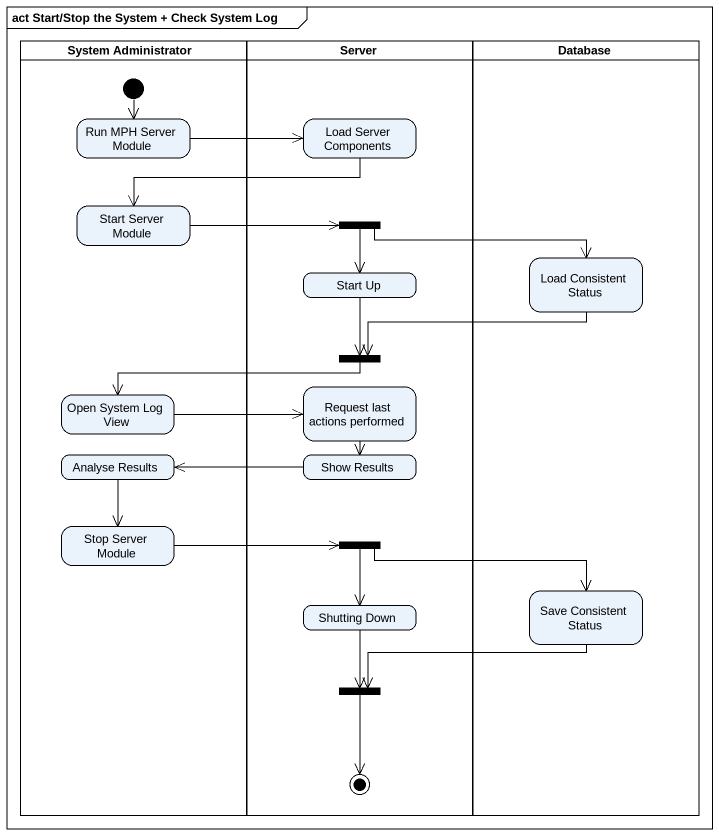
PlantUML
@startuml
mainframe act Start/Stop the System + Check System Log
hide empty description
state "System Administrator" as System_Administrator <<partition>> {
  state "Run MPH Server Module" as Run_MPH_Server_Module
  state "Start Server Module" as Start_Server_Module
  state "Open System Log View" as Open_System_Log_View
  state "Analyse Results" as Analyse_Results
  state "Stop Server Module" as Stop_Server_Module
  [*] --> Run_MPH_Server_Module
}
state Server <<partition>> {
  state "Load Server Components" as Load_Server_Components
  state fork1 <<fork>>
  state "Start Up" as Start_Up
  state fork2 <<join>>
  state "Request last actions performed" as Request_last_actions
  state "Show Results" as Show_Results
  state fork3 <<fork>>
  state "Shutting Down" as Shutting_Down
  state fork4 <<join>>
  fork4 --> [*]
}
state "Database" as Database_ <<partition>> {
  state "Load Consistent Status" as Load_Consistent_Status
  state "Save Consistent Status" as Save_Consistent_Status
}
Run_MPH_Server_Module -right-> Load_Server_Components
Load_Server_Components -left-> Start_Server_Module
Start_Server_Module -right-> fork1
fork1 -right-> Load_Consistent_Status
fork1 --> Start_Up
Load_Consistent_Status -left-> fork2
Start_Up --> fork2
fork2 -left-> Open_System_Log_View
Open_System_Log_View -right-> Request_last_actions
Request_last_actions --> Show_Results
Analyse_Results --> Stop_Server_Module
Show_Results -left-> Analyse_Results
Stop_Server_Module -right-> fork3
fork3 --> Shutting_Down
fork3 -right-> Save_Consistent_Status
Shutting_Down --> fork4
Save_Consistent_Status -left-> fork4
@enduml
